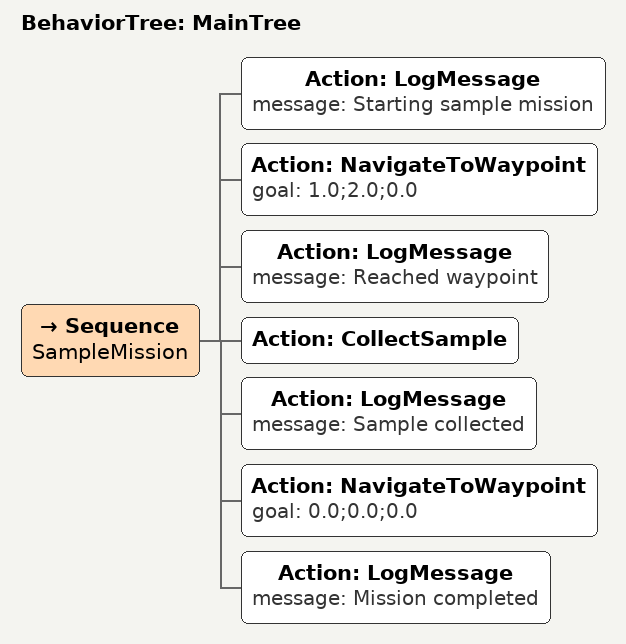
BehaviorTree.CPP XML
<?xml version="1.0"?>
<root main_tree_to_execute="MainTree">
  <BehaviorTree ID="MainTree">
    <Sequence name="SampleMission">
      <Action ID="LogMessage" message="Starting sample mission"/>
      <Action ID="NavigateToWaypoint" goal="1.0;2.0;0.0"/>
      <Action ID="LogMessage" message="Reached waypoint"/>
      <Action ID="CollectSample"/>
      <Action ID="LogMessage" message="Sample collected"/>
      <Action ID="NavigateToWaypoint" goal="0.0;0.0;0.0"/>
      <Action ID="LogMessage" message="Mission completed"/>
    </Sequence>
  </BehaviorTree>
</root>
